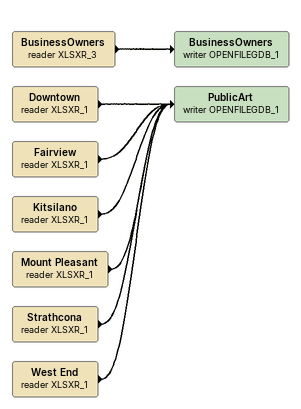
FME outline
BusinessOwners (reader XLSXR_3)
    -> BusinessOwners (writer OPENFILEGDB_1)
BusinessOwners (writer OPENFILEGDB_1)
Downtown (reader XLSXR_1)
    -> PublicArt (writer OPENFILEGDB_1)
Fairview (reader XLSXR_1)
    -> PublicArt (writer OPENFILEGDB_1)
Kitsilano (reader XLSXR_1)
    -> PublicArt (writer OPENFILEGDB_1)
Mount Pleasant (reader XLSXR_1)
    -> PublicArt (writer OPENFILEGDB_1)
Strathcona (reader XLSXR_1)
    -> PublicArt (writer OPENFILEGDB_1)
West End (reader XLSXR_1)
    -> PublicArt (writer OPENFILEGDB_1)
PublicArt (writer OPENFILEGDB_1)
